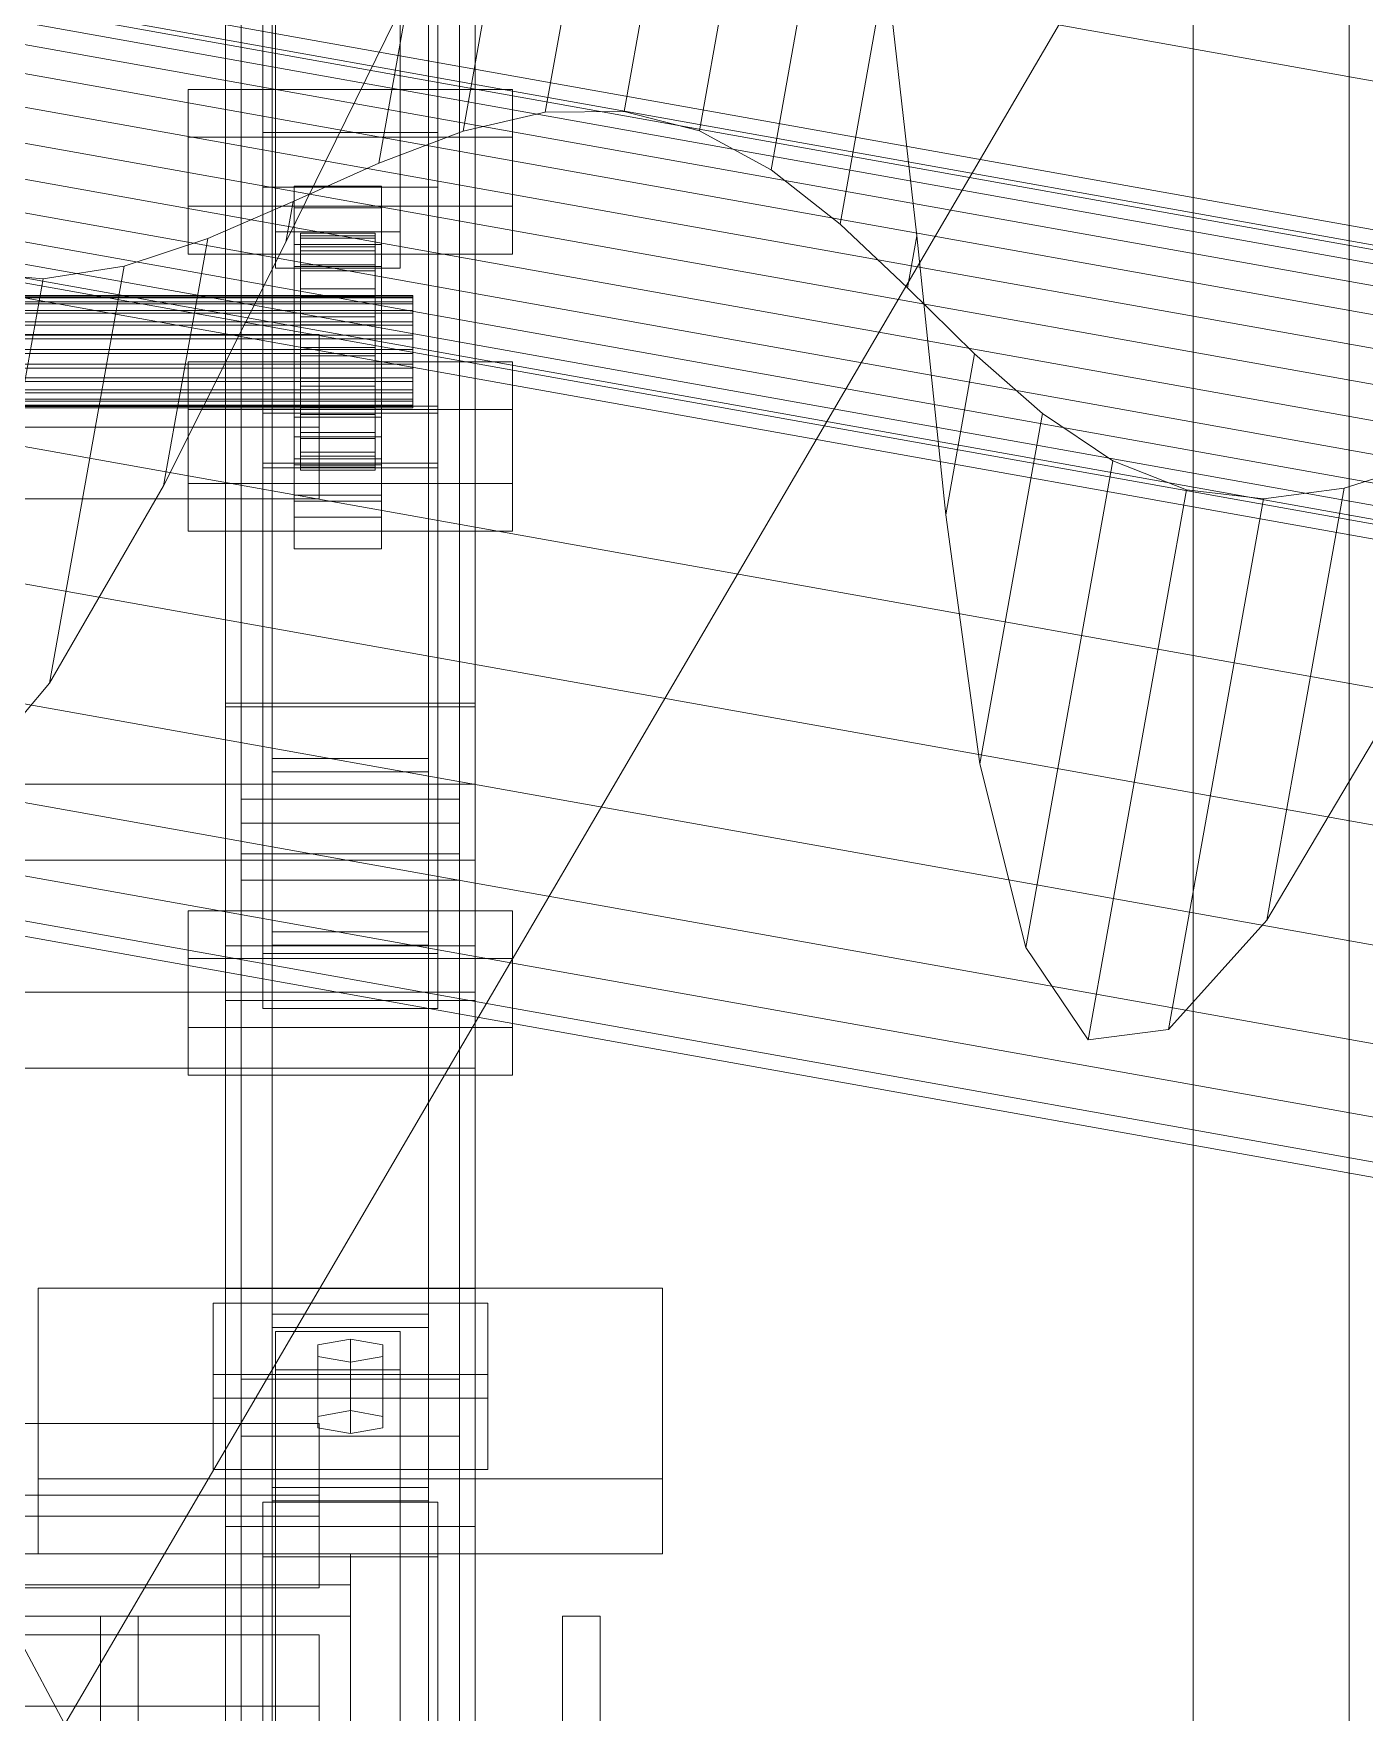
# Model space of a CAD drawing. Header units: millimetres. Extents: x -1970 to 34302, y -65268 to 6837.
# Drawn here: x 379.3 to 592.4, y -33534.2 to -33265.3 of the extents above; entities that cross this region are included whole.
import ezdxf

# ---------------------------------------------------------------- set-up
doc = ezdxf.new("R2010")
doc.units = ezdxf.units.MM
for name, color, linetype, lineweight in [('frontal_C01', 7, 'Continuous', 0), ('frontal_C02', 7, 'Continuous', 0), ('frontal_dos-mix', 7, 'Continuous', 0), ('frontal_mezcladora', 7, 'Continuous', 0)]:
    doc.layers.add(name, color=color, linetype=linetype, lineweight=lineweight)

msp = doc.modelspace()

# ---------------------------------------------------------------- linework, layer by layer
at = {"layer": 'frontal_C01'}
for p, q in [((417.5, -33383.501), (417.5, -32742.009)), ((442.5, -32742.009), (442.5, -33383.501)), ((417.5, -33409.133), (417.5, -32767.641)), ((442.5, -33409.133), (442.5, -32767.641)), ((410, -33372.504), (410, -33007.252)), ((450, -33007.252), (450, -33372.504)), ((410, -33420.131), (410, -33054.879)), ((450, -33420.131), (450, -33054.879)), ((410, -33466.278), (410, -33101.026)), ((450, -33101.026), (450, -33466.278)), ((412.5, -33391.752), (412.5, -33115.512)), ((447.5, -33115.512), (447.5, -33391.752)), ((412.5, -33400.883), (412.5, -33124.643)), ((447.5, -33400.883), (447.5, -33124.643)), ((410, -33504.38), (410, -33139.128)), ((450, -33504.38), (450, -33139.128)), ((416, -33324.929), (416, -33237.742)), ((444, -33237.742), (444, -33324.929)), ((416, -33246.873), (416, -33334.06)), ((444, -33334.06), (444, -33246.873)), ((404, -33337.33), (404, -33317.85)), ((404, -33317.85), (456, -33317.85)), ((404, -33325.47), (404, -33317.85)), ((456, -33317.85), (456, -33337.33)), ((456, -33317.85), (456, -33325.47)), ((456, -33325.47), (404, -33325.47)), ((404, -33325.47), (404, -33344.95)), ((444, -33324.929), (416, -33324.929)), ((416, -33324.929), (416, -33334.06)), ((444, -33334.06), (444, -33324.929)), ((456, -33344.95), (456, -33325.47)), ((416, -33334.06), (444, -33334.06)), ((456, -33337.33), (404, -33337.33)), ((404, -33337.33), (404, -33344.95)), ((456, -33344.95), (456, -33337.33)), ((404, -33344.95), (456, -33344.95)), ((450, -33372.504), (410, -33372.504)), ((410, -33372.504), (410, -33420.131)), ((410, -33737.755), (410, -33372.504)), ((450, -33420.131), (450, -33372.504)), ((450, -33372.504), (450, -33737.755)), ((442.5, -33381.356), (417.5, -33381.356)), ((417.5, -33381.356), (417.5, -33411.278)), ((417.5, -33470.368), (417.5, -33381.356)), ((442.5, -33411.278), (442.5, -33381.356)), ((442.5, -33381.356), (442.5, -33470.368)), ((-450, -33385.467), (450, -33385.467)), ((417.5, -33409.133), (417.5, -33383.501)), ((417.5, -33383.501), (442.5, -33383.501)), ((442.5, -33383.501), (442.5, -33409.133)), ((450, -33385.467), (450, -33397.642)), ((450, -33385.467), (450, -33418.806)), ((447.5, -33391.752), (412.5, -33391.752)), ((412.5, -33391.752), (412.5, -33400.883)), ((447.5, -33400.883), (447.5, -33391.752)), ((450, -33397.642), (-450, -33397.642)), ((450, -33430.981), (450, -33397.642)), ((412.5, -33400.883), (447.5, -33400.883)), ((442.5, -33409.133), (417.5, -33409.133)), ((417.5, -33411.278), (442.5, -33411.278)), ((417.5, -33500.29), (417.5, -33411.278)), ((442.5, -33500.29), (442.5, -33411.278)), ((450, -33418.806), (-450, -33418.806)), ((410, -33420.131), (450, -33420.131)), ((410, -33785.383), (410, -33420.131)), ((450, -33430.981), (450, -33418.806)), ((450, -33785.383), (450, -33420.131)), ((-450, -33430.981), (450, -33430.981)), ((450, -33466.278), (410, -33466.278)), ((410, -33466.278), (410, -33504.38)), ((410, -33831.53), (410, -33466.278)), ((450, -33504.38), (450, -33466.278)), ((450, -33466.278), (450, -33831.53)), ((408, -33483.829), (408, -33468.61)), ((408, -33468.61), (452, -33468.61)), ((408, -33480.041), (408, -33468.61)), ((452, -33468.61), (452, -33483.829)), ((452, -33468.61), (452, -33480.041)), ((417.5, -33500.29), (417.5, -33470.368)), ((417.5, -33470.368), (442.5, -33470.368)), ((442.5, -33470.368), (442.5, -33500.29)), ((442.5, -33472.513), (417.5, -33472.513)), ((417.5, -33472.513), (417.5, -33498.145)), ((417.5, -34114.005), (417.5, -33472.513)), ((418, -33479.264), (418, -33473.176)), ((418, -33473.176), (438, -33473.176)), ((418, -33613.72), (418, -33473.176)), ((430, -33474.394), (424.804, -33475.307)), ((435.196, -33475.307), (430, -33474.394)), ((430, -33485.824), (430, -33474.394)), ((438, -33473.176), (438, -33479.264)), ((438, -33473.176), (438, -33613.72)), ((442.5, -33498.145), (442.5, -33472.513)), ((442.5, -33472.513), (442.5, -34114.005)), ((424.804, -33475.307), (424.804, -33477.133)), ((424.804, -33486.737), (424.804, -33475.307)), ((424.804, -33477.133), (430, -33478.046)), ((424.804, -33488.564), (424.804, -33477.133)), ((430, -33478.046), (435.196, -33477.133)), ((435.196, -33477.133), (435.196, -33475.307)), ((435.196, -33486.737), (435.196, -33475.307)), ((435.196, -33488.564), (435.196, -33477.133)), ((438, -33479.264), (418, -33479.264)), ((418, -33479.264), (418, -33619.807)), ((430, -33478.046), (430, -33489.477)), ((438, -33619.807), (438, -33479.264)), ((452, -33480.041), (408, -33480.041)), ((408, -33480.041), (408, -33495.26)), ((412.5, -33489.895), (412.5, -33480.764)), ((412.5, -33480.764), (447.5, -33480.764)), ((412.5, -33757.004), (412.5, -33480.764)), ((447.5, -33480.764), (447.5, -33489.895)), ((447.5, -33480.764), (447.5, -33757.004)), ((452, -33495.26), (452, -33480.041)), ((452, -33483.829), (408, -33483.829)), ((408, -33483.829), (408, -33495.26)), ((452, -33495.26), (452, -33483.829)), ((424.804, -33486.737), (430, -33485.824)), ((424.804, -33488.564), (424.804, -33486.737)), ((430, -33485.824), (435.196, -33486.737)), ((435.196, -33486.737), (435.196, -33488.564)), ((447.5, -33489.895), (412.5, -33489.895)), ((412.5, -33766.135), (412.5, -33489.895)), ((430, -33489.477), (424.804, -33488.564)), ((435.196, -33488.564), (430, -33489.477)), ((447.5, -33766.135), (447.5, -33489.895)), ((408, -33495.26), (452, -33495.26)), ((417.5, -33498.145), (442.5, -33498.145)), ((417.5, -34139.637), (417.5, -33498.145)), ((442.5, -34139.637), (442.5, -33498.145)), ((442.5, -33500.29), (417.5, -33500.29)), ((410, -33504.38), (450, -33504.38)), ((410, -33869.632), (410, -33504.38)), ((450, -33869.632), (450, -33504.38)), ((-425, -33521.747), (425, -33521.747)), ((425, -33521.747), (425, -33537.21)), ((425, -33521.747), (425, -33533.178)), ((425, -33533.178), (-425, -33533.178)), ((425, -33548.64), (425, -33533.178))]:
    msp.add_line(p, q, dxfattribs=at)
at = {"layer": 'frontal_C02'}
for p, q in [((410, -33373.127), (410, -33022.409)), ((450, -33022.409), (450, -33373.127)), ((417.5, -33560.475), (417.5, -33028.053)), ((442.5, -33028.053), (442.5, -33560.475)), ((417.5, -33587.441), (417.5, -33055.019)), ((442.5, -33587.441), (442.5, -33055.019)), ((410, -33411.381), (410, -33060.662)), ((450, -33411.381), (450, -33060.662)), ((418, -33297.034), (418, -33159.13)), ((438, -33159.13), (438, -33297.034)), ((418, -33164.975), (418, -33302.879)), ((438, -33302.879), (438, -33164.975)), ((416, -33281.117), (416, -33195.297)), ((444, -33195.297), (444, -33281.117)), ((410, -33550.05), (410, -33199.331)), ((450, -33199.331), (450, -33550.05)), ((416, -33204.065), (416, -33289.885)), ((444, -33289.885), (444, -33204.065)), ((410, -33597.867), (410, -33247.148)), ((450, -33597.867), (450, -33247.148)), ((404, -33292.941), (404, -33274.236)), ((404, -33274.236), (456, -33274.236)), ((404, -33281.887), (404, -33274.236)), ((456, -33274.236), (456, -33292.941)), ((456, -33274.236), (456, -33281.887)), ((456, -33281.887), (404, -33281.887)), ((404, -33281.887), (404, -33300.592)), ((444, -33281.117), (416, -33281.117)), ((416, -33281.117), (416, -33289.885)), ((444, -33289.885), (444, -33281.117)), ((456, -33300.592), (456, -33281.887)), ((416, -33289.885), (444, -33289.885)), ((421, -33293.209), (421, -33289.701)), ((421, -33289.701), (435, -33289.701)), ((421, -33329.868), (421, -33289.701)), ((435, -33289.701), (435, -33293.209)), ((435, -33289.701), (435, -33329.868)), ((456, -33292.941), (404, -33292.941)), ((404, -33292.941), (404, -33300.592)), ((435, -33293.209), (421, -33293.209)), ((421, -33293.209), (421, -33333.375)), ((435, -33333.375), (435, -33293.209)), ((456, -33300.592), (456, -33292.941)), ((438, -33297.034), (418, -33297.034)), ((418, -33297.034), (418, -33302.879)), ((438, -33302.879), (438, -33297.034)), ((421, -33302.561), (421, -33299.054)), ((421, -33299.054), (435, -33299.054)), ((421, -33339.22), (421, -33299.054)), ((422, -33307.22), (422, -33297.226)), ((422, -33297.226), (422, -33297.702)), ((422, -33297.226), (434, -33297.226)), ((422, -33298.044), (422, -33297.226)), ((422, -33307.445), (422, -33297.702)), ((422, -33297.702), (422, -33299.439)), ((422, -33297.702), (434, -33297.702)), ((422, -33307.607), (422, -33298.044)), ((422, -33298.044), (434, -33298.044)), ((422, -33300.1), (422, -33298.044)), ((422, -33308.268), (422, -33299.439)), ((422, -33299.439), (422, -33302.32)), ((422, -33299.439), (434, -33299.439)), ((434, -33297.702), (434, -33297.226)), ((434, -33297.226), (434, -33307.22)), ((434, -33297.226), (434, -33298.044)), ((434, -33299.439), (434, -33297.702)), ((434, -33297.702), (434, -33307.445)), ((434, -33298.044), (434, -33307.607)), ((434, -33298.044), (434, -33300.1)), ((434, -33302.32), (434, -33299.439)), ((434, -33299.439), (434, -33308.268)), ((435, -33299.054), (435, -33302.561)), ((435, -33299.054), (435, -33339.22)), ((404, -33300.592), (456, -33300.592)), ((422, -33308.581), (422, -33300.1)), ((422, -33300.1), (434, -33300.1)), ((422, -33303.255), (422, -33300.1)), ((422, -33309.633), (422, -33302.32)), ((422, -33302.32), (422, -33306.148)), ((422, -33302.32), (434, -33302.32)), ((434, -33300.1), (434, -33308.581)), ((434, -33300.1), (434, -33303.255)), ((434, -33306.148), (434, -33302.32)), ((434, -33302.32), (434, -33309.633)), ((418, -33302.879), (438, -33302.879)), ((435, -33302.561), (421, -33302.561)), ((421, -33302.561), (421, -33342.727)), ((422, -33310.076), (422, -33303.255)), ((422, -33303.255), (434, -33303.255)), ((422, -33307.293), (422, -33303.255)), ((434, -33303.255), (434, -33310.076)), ((434, -33303.255), (434, -33307.293)), ((435, -33342.727), (435, -33302.561)), ((-440, -33307.22), (440, -33307.22)), ((-440, -33307.445), (440, -33307.445)), ((-440, -33307.607), (440, -33307.607)), ((422, -33311.446), (422, -33306.148)), ((422, -33306.148), (422, -33310.661)), ((422, -33306.148), (434, -33306.148)), ((422, -33307.445), (422, -33307.22)), ((434, -33307.22), (422, -33307.22)), ((422, -33307.22), (422, -33307.607)), ((422, -33311.988), (422, -33307.293)), ((422, -33307.293), (434, -33307.293)), ((422, -33311.938), (422, -33307.293)), ((422, -33308.268), (422, -33307.445)), ((434, -33307.445), (422, -33307.445)), ((434, -33307.607), (422, -33307.607)), ((422, -33307.607), (422, -33308.581)), ((434, -33310.661), (434, -33306.148)), ((434, -33306.148), (434, -33311.446)), ((434, -33307.22), (434, -33307.445)), ((434, -33307.607), (434, -33307.22)), ((434, -33307.293), (434, -33311.988)), ((434, -33307.293), (434, -33311.938)), ((434, -33307.445), (434, -33308.268)), ((434, -33308.581), (434, -33307.607)), ((440, -33307.445), (440, -33307.22)), ((440, -33307.22), (440, -33307.607)), ((440, -33308.268), (440, -33307.445)), ((440, -33307.607), (440, -33308.581)), ((-440, -33308.268), (440, -33308.268)), ((-440, -33308.581), (440, -33308.581)), ((-440, -33309.633), (440, -33309.633)), ((-440, -33310.076), (440, -33310.076)), ((422, -33309.633), (422, -33308.268)), ((434, -33308.268), (422, -33308.268)), ((434, -33308.581), (422, -33308.581)), ((422, -33308.581), (422, -33310.076)), ((422, -33311.446), (422, -33309.633)), ((434, -33309.633), (422, -33309.633)), ((434, -33310.076), (422, -33310.076)), ((422, -33310.076), (422, -33311.988)), ((434, -33308.268), (434, -33309.633)), ((434, -33310.076), (434, -33308.581)), ((434, -33309.633), (434, -33311.446)), ((434, -33311.988), (434, -33310.076)), ((440, -33309.633), (440, -33308.268)), ((440, -33308.581), (440, -33310.076)), ((440, -33311.446), (440, -33309.633)), ((440, -33310.076), (440, -33311.988)), ((-440, -33311.446), (440, -33311.446)), ((-440, -33311.988), (440, -33311.988)), ((422, -33310.661), (422, -33313.584)), ((434, -33310.661), (422, -33310.661)), ((422, -33310.661), (422, -33315.553)), ((422, -33313.584), (422, -33311.446)), ((434, -33311.446), (422, -33311.446)), ((422, -33314.189), (422, -33311.938)), ((422, -33311.938), (434, -33311.938)), ((422, -33316.875), (422, -33311.938)), ((434, -33311.988), (422, -33311.988)), ((422, -33311.988), (422, -33314.189)), ((434, -33313.584), (434, -33310.661)), ((434, -33315.553), (434, -33310.661)), ((434, -33311.446), (434, -33313.584)), ((434, -33311.938), (434, -33314.189)), ((434, -33311.938), (434, -33316.875)), ((434, -33314.189), (434, -33311.988)), ((440, -33313.584), (440, -33311.446)), ((440, -33311.988), (440, -33314.189)), ((440, -33313.584), (-440, -33313.584)), ((-440, -33314.189), (440, -33314.189)), ((-440, -33315.901), (440, -33315.901)), ((-425, -33313.479), (425, -33313.479)), ((422, -33313.584), (434, -33313.584)), ((422, -33315.901), (422, -33313.584)), ((434, -33314.189), (422, -33314.189)), ((422, -33314.189), (422, -33316.527)), ((422, -33315.901), (422, -33315.553)), ((422, -33315.553), (422, -33320.491)), ((422, -33315.553), (434, -33315.553)), ((422, -33318.24), (422, -33315.901)), ((434, -33315.901), (422, -33315.901)), ((425, -33313.479), (425, -33328.326)), ((425, -33313.479), (425, -33324.955)), ((434, -33313.584), (434, -33315.901)), ((434, -33316.527), (434, -33314.189)), ((434, -33320.491), (434, -33315.553)), ((434, -33315.553), (434, -33315.901)), ((434, -33315.901), (434, -33318.24)), ((440, -33315.901), (440, -33313.584)), ((440, -33314.189), (440, -33316.527)), ((440, -33318.24), (440, -33315.901)), ((-440, -33316.527), (440, -33316.527)), ((-440, -33318.24), (440, -33318.24)), ((422, -33316.527), (422, -33316.875)), ((434, -33316.527), (422, -33316.527)), ((422, -33316.527), (422, -33318.845)), ((422, -33316.875), (434, -33316.875)), ((422, -33321.767), (422, -33316.875)), ((422, -33320.441), (422, -33318.24)), ((422, -33318.24), (422, -33320.491)), ((434, -33318.24), (422, -33318.24)), ((434, -33316.875), (434, -33316.527)), ((434, -33318.845), (434, -33316.527)), ((434, -33316.875), (434, -33321.767)), ((434, -33320.491), (434, -33318.24)), ((434, -33318.24), (434, -33320.441)), ((440, -33316.527), (440, -33318.845)), ((440, -33320.441), (440, -33318.24)), ((-440, -33318.845), (440, -33318.845)), ((-440, -33320.441), (440, -33320.441)), ((-440, -33320.983), (440, -33320.983)), ((422, -33318.845), (422, -33321.767)), ((434, -33318.845), (422, -33318.845)), ((422, -33318.845), (422, -33320.983)), ((422, -33322.353), (422, -33320.441)), ((422, -33320.441), (422, -33325.136)), ((434, -33320.441), (422, -33320.441)), ((422, -33320.491), (422, -33325.136)), ((422, -33320.491), (434, -33320.491)), ((422, -33320.983), (422, -33326.281)), ((434, -33320.983), (422, -33320.983)), ((422, -33320.983), (422, -33322.796)), ((434, -33321.767), (434, -33318.845)), ((434, -33320.983), (434, -33318.845)), ((434, -33325.136), (434, -33320.441)), ((434, -33320.441), (434, -33322.353)), ((434, -33325.136), (434, -33320.491)), ((434, -33326.281), (434, -33320.983)), ((434, -33322.796), (434, -33320.983)), ((440, -33318.845), (440, -33320.983)), ((440, -33322.353), (440, -33320.441)), ((440, -33320.983), (440, -33322.796)), ((-440, -33322.353), (440, -33322.353)), ((-440, -33322.796), (440, -33322.796)), ((-440, -33323.847), (440, -33323.847)), ((422, -33321.767), (434, -33321.767)), ((422, -33326.281), (422, -33321.767)), ((422, -33323.847), (422, -33322.353)), ((422, -33322.353), (422, -33329.174)), ((434, -33322.353), (422, -33322.353)), ((422, -33322.796), (422, -33330.109)), ((434, -33322.796), (422, -33322.796)), ((422, -33322.796), (422, -33324.16)), ((422, -33324.821), (422, -33323.847)), ((422, -33323.847), (422, -33332.328)), ((434, -33323.847), (422, -33323.847)), ((434, -33321.767), (434, -33326.281)), ((434, -33329.174), (434, -33322.353)), ((434, -33322.353), (434, -33323.847)), ((434, -33330.109), (434, -33322.796)), ((434, -33324.16), (434, -33322.796)), ((434, -33332.328), (434, -33323.847)), ((434, -33323.847), (434, -33324.821)), ((440, -33323.847), (440, -33322.353)), ((440, -33322.796), (440, -33324.16)), ((440, -33324.821), (440, -33323.847)), ((-440, -33324.16), (440, -33324.16)), ((-440, -33324.821), (440, -33324.821)), ((-440, -33324.984), (440, -33324.984)), ((-440, -33325.209), (440, -33325.209)), ((425, -33324.955), (-425, -33324.955)), ((416, -33334.85), (416, -33326.082)), ((416, -33326.082), (444, -33326.082)), ((416, -33412.637), (416, -33326.082)), ((422, -33324.16), (422, -33332.989)), ((434, -33324.16), (422, -33324.16)), ((422, -33324.16), (422, -33324.984)), ((422, -33325.209), (422, -33324.821)), ((422, -33324.821), (422, -33334.385)), ((434, -33324.821), (422, -33324.821)), ((422, -33324.984), (422, -33334.727)), ((434, -33324.984), (422, -33324.984)), ((422, -33324.984), (422, -33325.209)), ((422, -33325.136), (422, -33329.174)), ((422, -33325.136), (434, -33325.136)), ((422, -33325.209), (422, -33335.203)), ((434, -33325.209), (422, -33325.209)), ((422, -33326.281), (434, -33326.281)), ((422, -33330.109), (422, -33326.281)), ((425, -33339.802), (425, -33324.955)), ((434, -33332.989), (434, -33324.16)), ((434, -33324.984), (434, -33324.16)), ((434, -33334.385), (434, -33324.821)), ((434, -33324.821), (434, -33325.209)), ((434, -33334.727), (434, -33324.984)), ((434, -33325.209), (434, -33324.984)), ((434, -33329.174), (434, -33325.136)), ((434, -33335.203), (434, -33325.209)), ((434, -33326.281), (434, -33330.109)), ((440, -33324.16), (440, -33324.984)), ((440, -33325.209), (440, -33324.821)), ((440, -33324.984), (440, -33325.209)), ((444, -33326.082), (444, -33334.85)), ((444, -33326.082), (444, -33412.637)), ((425, -33328.326), (-425, -33328.326)), ((421, -33340.151), (421, -33326.706)), ((421, -33326.706), (435, -33326.706)), ((421, -33334.357), (421, -33326.706)), ((422, -33329.174), (422, -33332.328)), ((422, -33329.174), (434, -33329.174)), ((425, -33339.802), (425, -33328.326)), ((434, -33332.328), (434, -33329.174)), ((435, -33326.706), (435, -33340.151)), ((435, -33326.706), (435, -33334.357)), ((435, -33329.868), (421, -33329.868)), ((421, -33329.868), (421, -33333.375)), ((422, -33330.109), (434, -33330.109)), ((422, -33332.989), (422, -33330.109)), ((434, -33330.109), (434, -33332.989)), ((435, -33333.375), (435, -33329.868)), ((421, -33333.375), (435, -33333.375)), ((435, -33334.357), (421, -33334.357)), ((421, -33334.357), (421, -33347.801)), ((422, -33332.328), (422, -33334.385)), ((422, -33332.328), (434, -33332.328)), ((422, -33332.989), (434, -33332.989)), ((422, -33334.727), (422, -33332.989)), ((422, -33334.385), (422, -33335.203)), ((422, -33334.385), (434, -33334.385)), ((422, -33334.727), (434, -33334.727)), ((422, -33335.203), (422, -33334.727)), ((434, -33334.385), (434, -33332.328)), ((434, -33332.989), (434, -33334.727)), ((434, -33335.203), (434, -33334.385)), ((434, -33334.727), (434, -33335.203)), ((435, -33347.801), (435, -33334.357)), ((444, -33334.85), (416, -33334.85)), ((416, -33334.85), (416, -33421.405)), ((422, -33335.203), (434, -33335.203)), ((444, -33421.405), (444, -33334.85)), ((-425, -33339.802), (425, -33339.802)), ((435, -33339.22), (421, -33339.22)), ((421, -33339.22), (421, -33342.727)), ((435, -33342.727), (435, -33339.22)), ((435, -33340.151), (421, -33340.151)), ((421, -33340.151), (421, -33347.801)), ((421, -33342.727), (435, -33342.727)), ((435, -33347.801), (435, -33340.151)), ((421, -33347.801), (435, -33347.801)), ((450, -33373.127), (410, -33373.127)), ((410, -33373.127), (410, -33411.381)), ((410, -33723.846), (410, -33373.127)), ((450, -33411.381), (450, -33373.127)), ((450, -33373.127), (450, -33723.846)), ((412.5, -33396.638), (412.5, -33387.87)), ((412.5, -33387.87), (447.5, -33387.87)), ((412.5, -33569.574), (412.5, -33387.87)), ((447.5, -33387.87), (447.5, -33396.638)), ((447.5, -33387.87), (447.5, -33569.574)), ((447.5, -33396.638), (412.5, -33396.638)), ((412.5, -33578.342), (412.5, -33396.638)), ((447.5, -33578.342), (447.5, -33396.638)), ((404, -33424.461), (404, -33405.756)), ((404, -33405.756), (456, -33405.756)), ((404, -33413.406), (404, -33405.756)), ((456, -33405.756), (456, -33424.461)), ((456, -33405.756), (456, -33413.406)), ((410, -33411.381), (450, -33411.381)), ((410, -33762.099), (410, -33411.381)), ((444, -33412.637), (416, -33412.637)), ((416, -33412.637), (416, -33421.405)), ((444, -33421.405), (444, -33412.637)), ((450, -33762.099), (450, -33411.381)), ((456, -33413.406), (404, -33413.406)), ((404, -33413.406), (404, -33432.111)), ((456, -33432.111), (456, -33413.406)), ((416, -33421.405), (444, -33421.405)), ((456, -33424.461), (404, -33424.461)), ((404, -33424.461), (404, -33432.111)), ((456, -33432.111), (456, -33424.461)), ((404, -33432.111), (456, -33432.111)), ((380, -33496.746), (380, -33466.185)), ((380, -33466.185), (480, -33466.185)), ((380, -33508.746), (380, -33466.185)), ((480, -33466.185), (480, -33496.746)), ((480, -33466.185), (480, -33508.746)), ((-425, -33487.86), (425, -33487.86)), ((425, -33487.86), (425, -33502.707)), ((425, -33487.86), (425, -33499.336)), ((480, -33496.746), (380, -33496.746)), ((380, -33496.746), (380, -33508.746)), ((480, -33508.746), (480, -33496.746)), ((425, -33499.336), (-425, -33499.336)), ((416, -33509.23), (416, -33500.463)), ((416, -33500.463), (444, -33500.463)), ((416, -33587.996), (416, -33500.463)), ((425, -33514.183), (425, -33499.336)), ((444, -33500.463), (444, -33509.23)), ((444, -33500.463), (444, -33587.996)), ((425, -33502.707), (-425, -33502.707)), ((425, -33514.183), (425, -33502.707)), ((430, -33508.746), (-430, -33508.746)), ((380, -33508.746), (480, -33508.746)), ((444, -33509.23), (416, -33509.23)), ((416, -33509.23), (416, -33596.764)), ((430, -33508.746), (430, -33513.746)), ((444, -33596.764), (444, -33509.23)), ((430, -33513.746), (-430, -33513.746)), ((-425, -33514.183), (425, -33514.183)), ((430, -33513.746), (430, -33563.746)), ((430, -33621.746), (375, -33518.746)), ((375, -33518.746), (430, -33518.746)), ((390, -33621.746), (390, -33518.746)), ((390, -33518.746), (396, -33518.746)), ((396, -33621.746), (396, -33518.746)), ((430, -33518.746), (430, -33621.746)), ((464, -33621.746), (464, -33518.746)), ((464, -33518.746), (470, -33518.746)), ((470, -33621.746), (470, -33518.746))]:
    msp.add_line(p, q, dxfattribs=at)
at = {"layer": 'frontal_dos-mix'}
for p, q in [((489.642, -33189.471), (473.858, -33277.753)), ((501.018, -33196.389), (485.914, -33280.868)), ((475.315, -33199.057), (461.223, -33277.88)), ((1908.419, -33507.911), (258.419, -33212.911)), ((509.57, -33219.1), (497.416, -33287.085)), ((1953.091, -33542.143), (175.121, -33224.264)), ((458.354, -33223.379), (448.069, -33280.902)), ((1952.573, -33545.045), (174.602, -33227.165)), ((1952.96, -33542.881), (174.989, -33225.002)), ((1951.957, -33548.486), (173.987, -33230.607)), ((1951.156, -33552.972), (173.185, -33235.092)), ((1904.292, -33530.994), (254.292, -33235.994)), ((1950.222, -33558.195), (172.251, -33240.315)), ((171.249, -33245.92), (1949.22, -33563.8)), ((1948.217, -33569.405), (170.247, -33251.525)), ((1947.284, -33574.628), (169.313, -33256.749)), ((515.85, -33254.522), (508.471, -33295.799)), ((520.751, -33297.66), (515.85, -33254.522)), ((439.47, -33258.456), (419.664, -33298.688)), ((439.47, -33258.456), (434.539, -33286.036)), ((1946.482, -33579.113), (168.511, -33261.234)), ((1900, -33555), (250, -33260)), ((1945.866, -33582.555), (167.896, -33264.675)), ((1945.48, -33584.719), (167.509, -33266.839)), ((1945.348, -33585.456), (167.377, -33267.577)), ((448.069, -33280.902), (461.223, -33277.88)), ((461.223, -33277.88), (473.858, -33277.753)), ((473.858, -33277.753), (485.914, -33280.868)), ((434.539, -33286.036), (448.069, -33280.902)), ((485.914, -33280.868), (497.416, -33287.085)), ((1895.708, -33579.006), (245.708, -33284.006)), ((420.827, -33292.183), (434.539, -33286.036)), ((497.416, -33287.085), (508.471, -33295.799)), ((407.158, -33298.091), (420.827, -33292.183)), ((419.664, -33298.688), (420.827, -33292.183)), ((508.471, -33295.799), (519.255, -33306.028)), ((393.749, -33302.544), (407.158, -33298.091)), ((400.075, -33337.704), (407.158, -33298.091)), ((419.664, -33298.688), (400.075, -33337.704)), ((520.751, -33297.66), (519.255, -33306.028)), ((525.371, -33342.363), (520.751, -33297.66)), ((365.778, -33388.442), (380.778, -33304.545)), ((368.358, -33303.466), (380.778, -33304.545)), ((380.778, -33304.545), (393.749, -33302.544)), ((381.811, -33369.315), (393.749, -33302.544)), ((1891.581, -33602.089), (241.581, -33307.089)), ((519.255, -33306.028), (529.984, -33316.565)), ((525.371, -33342.363), (529.984, -33316.565)), ((529.984, -33316.565), (540.882, -33326.155)), ((530.854, -33382.242), (540.882, -33326.155)), ((540.882, -33326.155), (552.149, -33333.685)), ((1887.778, -33623.362), (237.778, -33328.362)), ((538.212, -33411.637), (552.149, -33333.685)), ((552.149, -33333.685), (563.927, -33338.352)), ((589.199, -33338.093), (602.569, -33333.862)), ((400.075, -33337.704), (381.811, -33369.315)), ((548.175, -33426.458), (563.927, -33338.352)), ((561.083, -33424.807), (576.284, -33339.784)), ((563.927, -33338.352), (576.284, -33339.784)), ((576.284, -33339.784), (589.199, -33338.093)), ((576.833, -33407.261), (589.199, -33338.093)), ((530.854, -33382.242), (525.371, -33342.363)), ((1884.444, -33642.009), (234.444, -33347.009)), ((1881.708, -33657.311), (231.708, -33362.311)), ((381.811, -33369.315), (365.778, -33388.442)), ((1879.675, -33668.682), (229.675, -33373.682)), ((594.895, -33376.785), (576.833, -33407.261)), ((1878, -33678.049), (228, -33383.049)), ((1878.423, -33675.684), (228.423, -33380.684)), ((538.212, -33411.637), (530.854, -33382.242)), ((576.833, -33407.261), (561.083, -33424.807)), ((548.175, -33426.458), (538.212, -33411.637)), ((561.083, -33424.807), (548.175, -33426.458))]:
    msp.add_line(p, q, dxfattribs=at)
at = {"layer": 'frontal_mezcladora'}
for p, q in [((300, -33680), (575, -33210)), ((565, -33730), (565, -33230)), ((590, -33730), (590, -33230))]:
    msp.add_line(p, q, dxfattribs=at)

doc.saveas('drawing.dxf')
